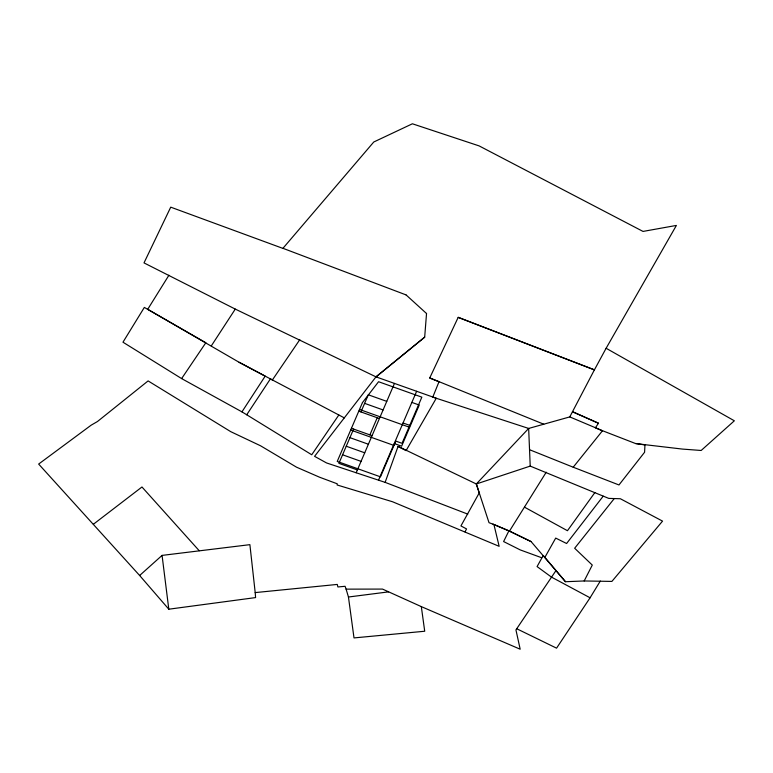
<?xml version="1.0" encoding="UTF-8"?>
<svg xmlns="http://www.w3.org/2000/svg" width="773" height="773" viewBox="0 0 773 773"><rect width="100%" height="100%" fill="white"/><g stroke="black" fill="none" stroke-linecap="round" stroke-linejoin="round"><path stroke-width="1.16" d="M426.541 313.432L424.677 337.202L375.958 376.944M424.706 337.115L375.987 376.857L314.582 456.341L326.535 462.94L385.128 482.362L398.076 446.369L476.323 483.975L530.22 466.1L608.757 498.392L620.352 498.74L662.548 521.118L611.897 581.412L584.175 580.967L565.478 581.721L543.235 555.478L537.08 566.58L551.429 577.083L590.079 597.79L600.302 581.054M432.783 397.119L439.035 381.669L429.74 377.929M353.599 429.083L338.903 463.365L357.368 469.945M360.952 411.932L368.296 394.79L386.761 401.371M369.89 434.88L377.234 417.739M356.169 472.757L394.462 383.418M378.528 480.168L416.628 391.283M565.478 581.721L531.08 541.583L508.895 530.858L503.6 541.554L520.248 549.912L541.699 557.739M584.175 580.967L592.282 565.073L574.658 548.25L614.052 498.846M465.027 531.872L466.544 528.925L460.93 525.93L479.25 492.884L476.323 483.975L528.655 428.445L569.778 416.908L602.515 430.725L635.696 443.596L682.472 449.084L701.169 450.475L734.35 420.792L606.119 348.265L676.394 225.426L643.03 231.427L479.134 145.904L412.396 123.786L373.765 142L282.889 248.384L170.727 207.154L144.01 262.897L235.282 309.094L375.987 376.857L436.281 398.259L528.655 428.445L530.22 466.1M569.778 416.908L594.418 369.823L458.215 317.307L429.711 378.016L439.006 381.756M606.119 348.265L594.389 369.909L458.186 317.394M556.009 570.522L515.939 629.898L520.181 649.214L421.324 606.621L382.519 589.084L346.111 589.142L345.087 586.301L337.888 586.958L337.27 584.427L255.196 592.591L255.592 597.587L168.804 609.201L139.642 575.499L38.65 464.061L91.166 425.169L97.456 421.527L148.107 380.915L230.741 431.663L260.578 445.799L296.513 467.172L319.607 477.231L337.25 483.811L337.125 484.971L392.568 501.764L499.155 546.327L493.918 524.519L489.019 522.693L476.323 483.975M544.878 557.362L555.71 538.085L566.599 543.506L603.191 496.189M492.952 524.104L509.465 531.099L546.231 472.197M168.929 275.217L147.711 309.316L239.07 362.266L272.396 379.958L299.818 339.647M211.319 345.889L235.282 309.094M181.616 378.586L205.84 342.739L144.338 307.412L122.975 342.197L181.616 378.586L241.949 411.864L265.187 376.132L239.07 362.266M241.949 411.864L246.722 414.772L270.395 378.896L344.294 417.874M590.079 597.79L556.56 648.16L516.606 628.681M338.825 414.995L311.732 454.766L246.722 414.772M572.513 411.68L598.505 423.189L595.365 427.807L602.486 430.812M594.872 492.556L567.459 530.713L524.538 507.185M529.949 449.867L573.199 467.211L602.515 430.725M139.642 575.499L162.069 555.4L249.892 544.656L255.196 592.591M93.359 524.278L141.971 486.99L199.221 550.724M346.111 589.142L348.449 597.007L388.568 591.876M635.725 443.499L644.953 444.958L644.585 452.253L618.97 484.961L573.199 467.211M432.812 397.032L436.281 398.259L406.086 450.611L398.037 446.475M411.854 402.414L419.246 405.042L401.612 446.185L394.22 443.557M364.624 403.361L383.089 409.941M403.042 422.986L410.424 425.614M359.513 409.448L409.014 427.092M358.769 411.159L379.417 418.522M351.425 428.3L372.064 435.663M350.691 430.02L393.94 445.432M349.927 437.653L368.392 444.233M346.256 446.224L364.721 452.804M342.584 454.795L361.039 461.375M282.918 248.297L405.864 294.832M385.128 482.362L467.771 514.122M439.035 381.669L543.767 424.203M493.918 524.519L508.895 530.858M572.484 411.767L598.476 423.275M509.465 531.099L531.08 541.583M405.893 294.745L426.522 313.519M421.324 606.621L424.715 631.241L354.005 637.918L348.449 597.007M162.069 555.4L168.804 609.201M362.45 402.598L337.231 461.433L380.48 476.844L395.805 441.093L402.057 443.325L421.845 397.158L378.567 381.727L362.45 402.598"/></g></svg>
